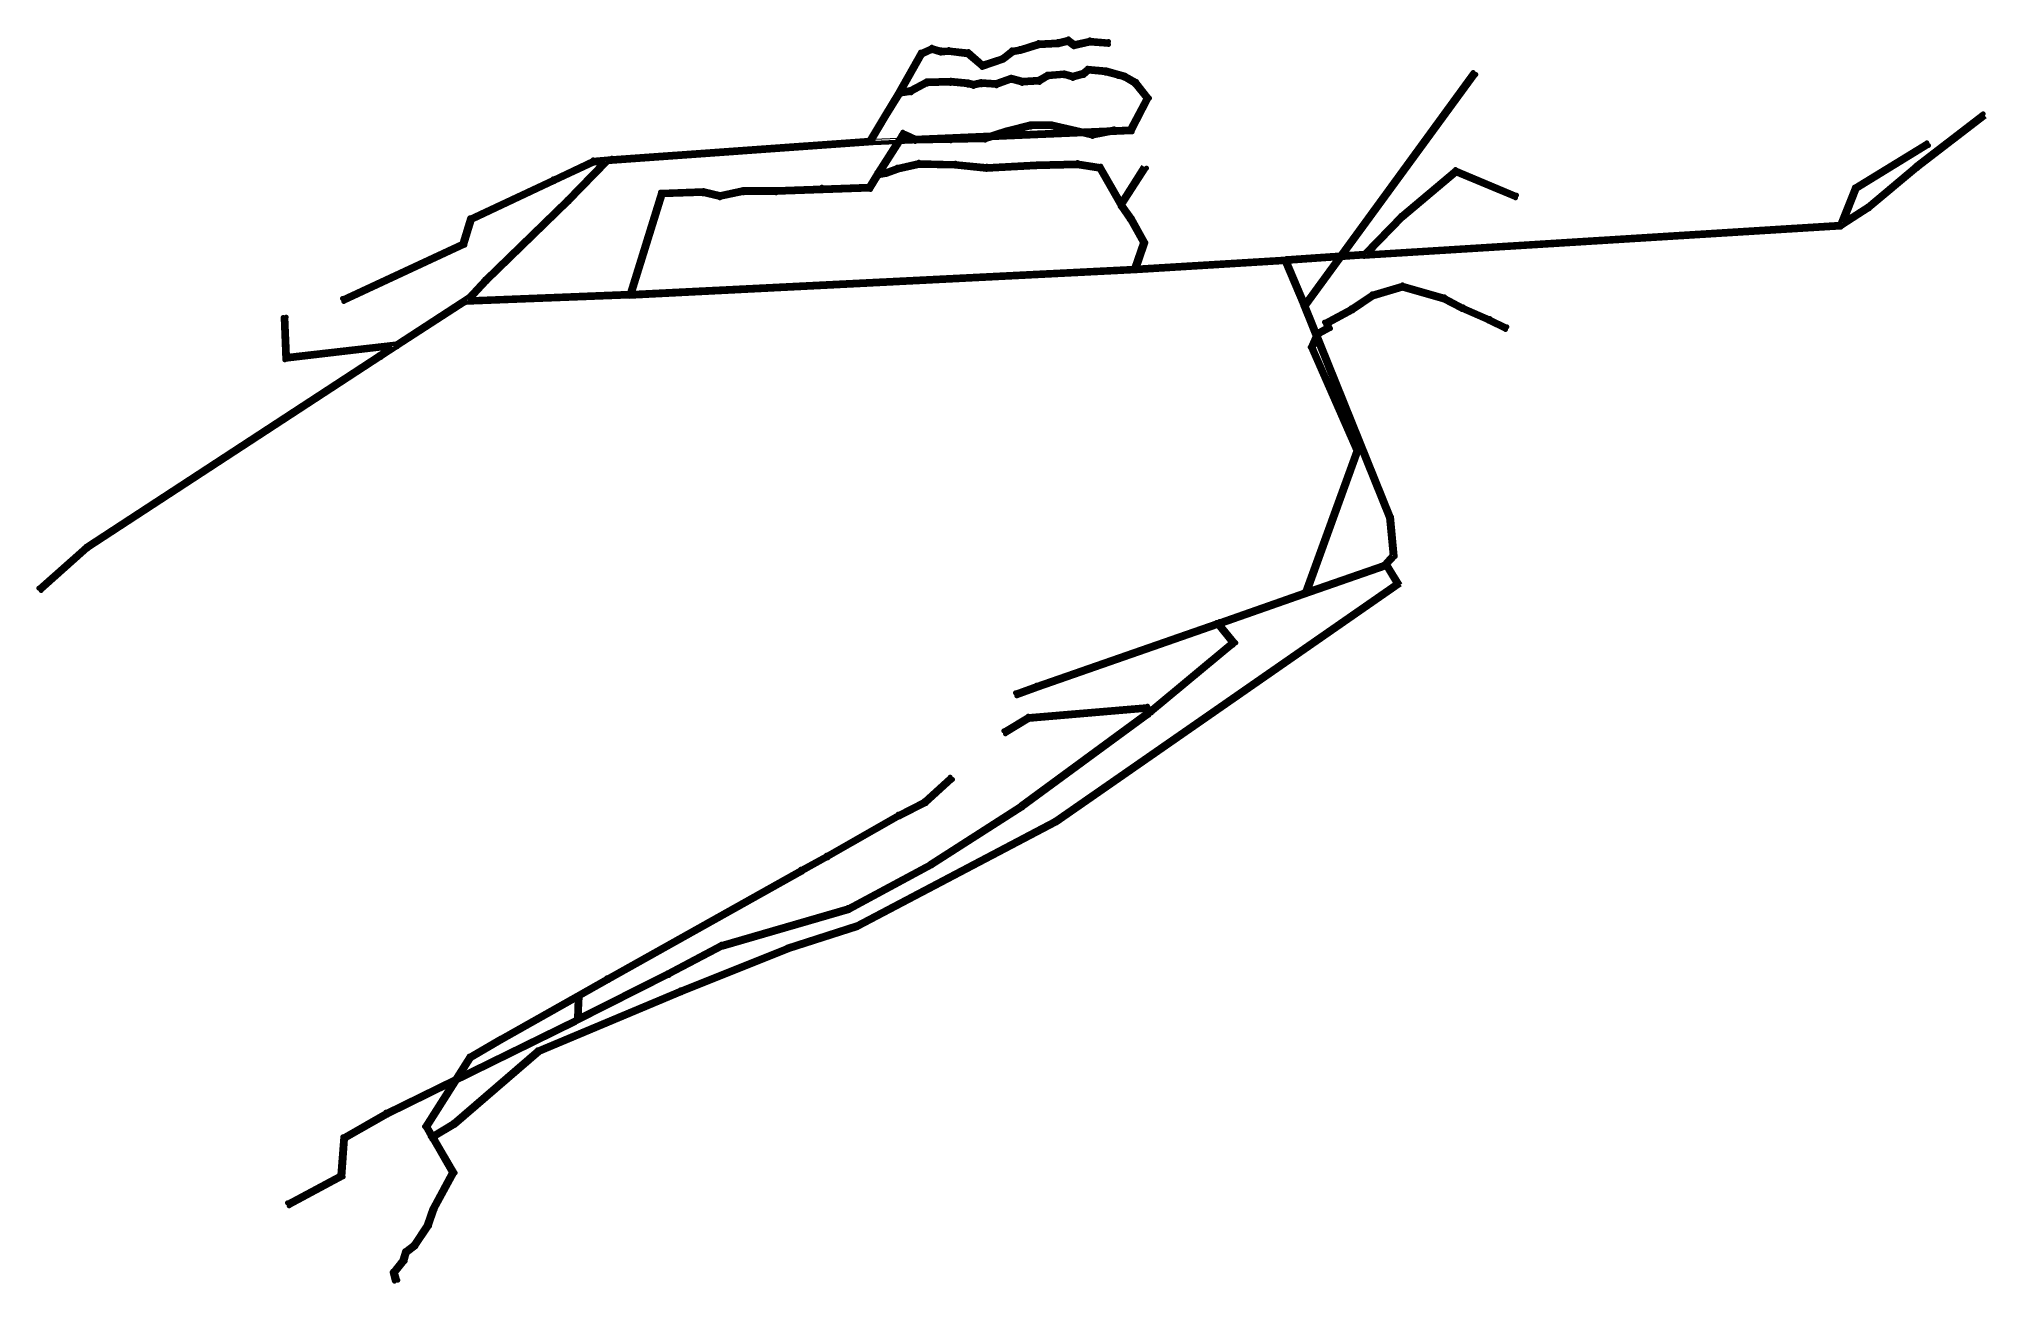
# Model space of a CAD drawing. Header units: millimetres. Extents: x 407427 to 409224, y 4525582 to 4526729.
import ezdxf

# ---------------------------------------------------------------- set-up
doc = ezdxf.new("R2010")
doc.units = ezdxf.units.MM
doc.layers.get('0').update_dxf_attribs({"color": 5, "lineweight": 0})
for name, color, linetype, lineweight in [('DESENDRE', 1, 'Continuous', 0), ('LAGIM', 4, 'Continuous', 0), ('OTOCAD_2', 3, 'Continuous', 0), ('OTOCAD_NOKTA', 1, 'Continuous', 0), ('TABAN_LAGIM_3', 30, 'Continuous', 0), ('TABAN_LAGIMI', 6, 'Continuous', 0), ('TABAN_LAGIMI_2', 51, 'Continuous', 0)]:
    doc.layers.add(name, color=color, linetype=linetype, lineweight=lineweight)

msp = doc.modelspace()

# ---------------------------------------------------------------- linework, layer by layer
at = {"lineweight": 140}
for p in [(408735.3, 4526604.8, 436), (408790.1, 4526582, 436), (408686.4, 4526563.7, 436), (408654.8, 4526531.1, 435.8), (408576.7, 4526522.9, 435), (408579.9, 4526523.1, 435), (408650.5, 4526527.9, 435.8)]:
    msp.add_point(p, dxfattribs=at)
at = {"layer": 'DESENDRE', "lineweight": 140}
for p, q in [((408594.3, 4526214.8, 479.7), (408670.3, 4526241.3, 436)), ((408599.3, 4526219.7, 479.7), (408668.6, 4526243.9, 436)), ((408517, 4526190.9, 502), (408595.6, 4526218.4, 479.7)), ((408518, 4526188.1, 502), (408594.3, 4526214.8, 479.7)), ((408348, 4526132, 586.2), (408514, 4526189.9, 502)), ((408349, 4526129.2, 586.2), (408515, 4526187, 502)), ((408514, 4526189.9, 502), (408517, 4526190.9, 502)), ((408153.9, 4525975.1, 586.8), (408220.2, 4526012.9, 586.5)), ((408221.6, 4526010.3, 586.5), (408155.3, 4525972.5, 586.8)), ((408130.2, 4525961.9, 586.9), (408153.9, 4525975.1, 586.8)), ((408155.3, 4525972.5, 586.8), (408131.7, 4525959.3, 586.9))]:
    msp.add_line(p, q, dxfattribs=at)
for p in [(408751.1, 4526697.8, 409.4), (408685.9, 4526498.6, 465.1), (407823.8, 4526490.9, 433.2), (408593.9, 4526482.4, 435), (408595.9, 4526485.3, 435), (408639.9, 4526477.9, 472.3), (408659.2, 4526490.7, 465.3), (408723.4, 4526487.9, 465.4), (408740.5, 4526478.9, 465.5), (407655.3, 4526471.8, 433.5), (408617.7, 4526465.9, 472.3), (408619.4, 4526461.6, 480.7), (408765.3, 4526468.1, 465.4), (408780.9, 4526460.4, 465.1), (407750.9, 4526443.8, 433), (407756.6, 4526447.4, 433), (408603.8, 4526444.2, 480.6), (407656.7, 4526435.9, 433.1), (407740.8, 4526437.2, 433), (408668.6, 4526243.9, 436), (408669.3, 4526244.1, 436), (408672.4, 4526243.6, 436), (408595.6, 4526218.4, 479.7), (408599.3, 4526219.7, 479.7), (408514, 4526189.9, 502), (408517, 4526190.9, 502), (408340.1, 4526103.3, 600), (408450.5, 4526112.7, 517), (408317.6, 4526089.8, 600), (408268.2, 4526047, 586.5), (408270.2, 4526044.8, 586.5), (408220.2, 4526012.9, 586.5), (408221.6, 4526010.3, 586.5), (408244.2, 4526025.2, 586.5), (408245.9, 4526022.7, 586.5), (408155.3, 4525972.5, 586.8), (408130.2, 4525961.9, 586.9), (408131.7, 4525959.3, 586.9), (407951.2, 4525861.7, 492.7), (407952.6, 4525859.1, 492.7), (408020.2, 4525847.7, 438.6), (407923.4, 4525842.6, 492.8), (407926.5, 4525844.4, 492.8), (407922.8, 4525823.9, 492.9), (407925.8, 4525825.4, 492.9), (407888.9, 4525792.7, 439.8), (407824.2, 4525789.4, 440.1), (407826.3, 4525787.1, 440.1), (407782.9, 4525724.2, 440), (407786.4, 4525724.1, 440), (407811.2, 4525725.6, 440), (407789.5, 4525712.5, 440.1), (407790.5, 4525716.7, 440.1), (407792.1, 4525714.1, 440.1), (407810.2, 4525683, 440.2), (407811.1, 4525681.5, 440.2), (407790, 4525649, 440.3), (407784.8, 4525633.7, 440.4), (407787.5, 4525632.3, 440.4), (407792.8, 4525647.8, 440.3), (407772.8, 4525615.6, 440.5), (407775, 4525613.5, 440.5), (407765, 4525600.1, 440.3), (407767.3, 4525607.6, 440.4), (407756.3, 4525589.1, 440.4), (407758.1, 4525582.3, 440.4)]:
    msp.add_point(p, dxfattribs=at)
at = {"layer": 'LAGIM', "lineweight": 140}
for p, q in [((407470.1, 4526260, 595.8), (407426.9, 4526221.5, 595.7)), ((407472.1, 4526257.8, 595.8), (407428.9, 4526219.3, 595.7)), ((408527.7, 4526171.4, 502), (408515, 4526187, 502)), ((408531.9, 4526171, 502), (408518, 4526188.1, 502)), ((408452.5, 4526109, 511), (408527.7, 4526171.4, 502)), ((408454, 4526106.3, 511), (408531.9, 4526171, 502)), ((408328.5, 4526125, 586.1), (408348, 4526132, 586.2)), ((408329.6, 4526122.2, 586.1), (408349, 4526129.2, 586.2)), ((408450.2, 4526107, 511), (408333.2, 4526021.1, 491.9)), ((408451.6, 4526104.3, 511), (408334.9, 4526018.6, 491.9)), ((408448.8, 4526109.6, 517), (408450.2, 4526107, 511)), ((408450.5, 4526112.7, 517), (408452.5, 4526109, 511)), ((408249.7, 4525967.5, 492), (408333.2, 4526021.1, 491.9)), ((408251.3, 4525965, 492), (408334.9, 4526018.6, 491.9)), ((408173.7, 4525926.7, 492.2), (408249.9, 4525967.6, 492)), ((408174.9, 4525923.9, 492.2), (408251.3, 4525965, 492)), ((408057.1, 4525892.8, 492.3), (408173.7, 4525926.7, 492.2)), ((408058.2, 4525890, 492.3), (408174.9, 4525923.9, 492.2)), ((408057.1, 4525892.8, 492.3), (408007.3, 4525866.3, 492.5)), ((408058.2, 4525890, 492.3), (408008.6, 4525863.7, 492.5)), ((408008.6, 4525863.7, 492.5), (407922.6, 4525820.5, 492.9)), ((408007.3, 4525866.3, 492.5), (407925.8, 4525825.4, 492.9)), ((407747.2, 4525737.6, 493.7), (407922.8, 4525823.9, 492.9)), ((407748.6, 4525734.9, 493.7), (407922.6, 4525820.5, 492.9)), ((407707.4, 4525714.7, 493.8), (407747.2, 4525737.6, 493.7)), ((407710.3, 4525712.9, 493.8), (407748.6, 4525734.9, 493.7)), ((407704.8, 4525679.8, 493.9), (407707.4, 4525714.7, 493.8)), ((407707.7, 4525678, 493.9), (407710.3, 4525712.9, 493.8)), ((407656.5, 4525653.7, 494), (407704.8, 4525679.8, 493.9)), ((407657.9, 4525651.1, 494), (407707.7, 4525678, 493.9))]:
    msp.add_line(p, q, dxfattribs=at)
at = {"layer": 'LAGIM'}
msp.add_line((408454, 4526106.3, 511), (408451.6, 4526104.3, 511), dxfattribs=at)
at = {"layer": 'LAGIM', "lineweight": 140}
for p in [(407470.1, 4526260, 595.8), (407426.9, 4526221.5, 595.7), (408518, 4526188.1, 502), (408527.7, 4526171.4, 502), (408531.9, 4526171, 502), (408328.5, 4526125, 586.1), (408348, 4526132, 586.2), (408450.2, 4526107, 511), (408452.5, 4526109, 511), (408454, 4526106.3, 511), (408249.9, 4525967.6, 492), (408173.7, 4525926.7, 492.2), (408057.1, 4525892.8, 492.3), (408007.3, 4525866.3, 492.5), (407747.2, 4525737.6, 493.7), (407707.4, 4525714.7, 493.8), (407704.8, 4525679.8, 493.9), (407656.5, 4525653.7, 494)]:
    msp.add_point(p, dxfattribs=at)
at = {"layer": 'OTOCAD_2', "lineweight": 140}
for p, q in [((409170, 4526633, 437.3), (409103, 4526592, 437)), ((409171.6, 4526630.4, 437.3), (409105.4, 4526590, 437)), ((409103, 4526592, 437), (409089.6, 4526558, 436)), ((409105.4, 4526590, 437), (409093.9, 4526560.8, 436)), ((408638.4, 4526480.5, 472.3), (408657.9, 4526493.4, 465.3)), ((408657.9, 4526493.4, 465.3), (408685.8, 4526501.7, 465.1)), ((408659.2, 4526490.7, 465.3), (408685.9, 4526498.6, 465.1)), ((408685.8, 4526501.7, 465.1), (408724.5, 4526490.7, 465.4)), ((408685.9, 4526498.6, 465.1), (408723.4, 4526487.9, 465.4)), ((408613.9, 4526467.2, 472.3), (408638.4, 4526480.5, 472.3)), ((408617.7, 4526465.9, 472.3), (408639.9, 4526477.9, 472.3)), ((408639.9, 4526477.9, 472.3), (408659.2, 4526490.7, 465.3)), ((408723.4, 4526487.9, 465.4), (408740.5, 4526478.9, 465.5)), ((408724.5, 4526490.7, 465.4), (408741.8, 4526481.6, 465.5)), ((408740.5, 4526478.9, 465.5), (408765.3, 4526468.1, 465.4)), ((408741.8, 4526481.6, 465.5), (408766.5, 4526470.8, 465.4)), ((407653.8, 4526432.5, 433.1), (407652.3, 4526471.7, 433.5)), ((407653.8, 4526432.5, 433.1), (407652.3, 4526471.7, 433.5)), ((407656.7, 4526435.9, 433.1), (407655.3, 4526471.8, 433.5)), ((408600.6, 4526444.1, 480.6), (408606.3, 4526457.8, 480.7)), ((408606.3, 4526457.8, 480.7), (408615.6, 4526463, 480.7)), ((408608.7, 4526455.7, 480.7), (408619.4, 4526461.6, 480.7)), ((408615.6, 4526463, 480.7), (408613.9, 4526467.2, 472.3)), ((408619.4, 4526461.6, 480.7), (408617.7, 4526465.9, 472.3)), ((408765.3, 4526468.1, 465.4), (408780.9, 4526460.4, 465.1)), ((408766.5, 4526470.8, 465.4), (408782.2, 4526463.1, 465.1)), ((407750.9, 4526443.8, 433), (407653.8, 4526432.5, 433.1)), ((407756.6, 4526447.4, 433), (407656.7, 4526435.9, 433.1)), ((408642.6, 4526348.3, 480.1), (408600.6, 4526444.1, 480.6)), ((408603.8, 4526444.2, 480.6), (408608.7, 4526455.7, 480.7)), ((408645.8, 4526348.4, 480.1), (408603.8, 4526444.2, 480.6)), ((407653.8, 4526432.5, 433), (407653.8, 4526432.5, 433.1)), ((407653.8, 4526432.5, 433), (407653.8, 4526432.5, 433.1)), ((408595.6, 4526218.4, 479.7), (408642.6, 4526348.3, 480.1)), ((408599.3, 4526219.7, 479.7), (408645.8, 4526348.4, 480.1))]:
    msp.add_line(p, q, dxfattribs=at)
for p in [(409170, 4526633, 437.3), (409171.6, 4526630.4, 437.3), (409161.4, 4526609.2, 415.7), (409103, 4526592, 437), (409105.4, 4526590, 437), (409116.7, 4526572, 436.8), (409090.5, 4526555, 436), (409093.9, 4526560.8, 436), (408657.9, 4526493.4, 465.3), (408685.8, 4526501.7, 465.1), (408638.4, 4526480.5, 472.3), (408724.5, 4526490.7, 465.4), (408741.8, 4526481.6, 465.5), (407652.3, 4526471.7, 433.5), (408606.3, 4526457.8, 480.7), (408613.9, 4526467.2, 472.3), (408615.6, 4526463, 480.7), (408766.5, 4526470.8, 465.4), (408782.2, 4526463.1, 465.1), (407757.7, 4526444.5, 433), (408600.6, 4526444.1, 480.6), (407653.8, 4526432.5, 433.1), (408642.6, 4526348.3, 480.1), (408594.3, 4526214.8, 479.7)]:
    msp.add_point(p, dxfattribs=at)
at = {"layer": 'OTOCAD_NOKTA', "lineweight": 140}
for p, q in [((408595.9, 4526485.3, 435), (408751.1, 4526697.8, 409.4)), ((408597.3, 4526482, 435), (408753.5, 4526696.1, 409.4)), ((409221.9, 4526659.6, 415.7), (409159.5, 4526611.6, 415.7)), ((409223.7, 4526657.3, 415.7), (409161.4, 4526609.2, 415.7)), ((407901.6, 4526599.8, 383.4), (407938.5, 4526617.2, 383.1)), ((407902.8, 4526597.1, 383.4), (407939.3, 4526614.3, 383.1)), ((407947.9, 4526615.1, 383.1), (407914.2, 4526580.5, 381.7)), ((407952.5, 4526615.5, 383.1), (407916.3, 4526578.4, 381.7)), ((408734.8, 4526608.3, 436), (408684.4, 4526565.9, 436)), ((408735.3, 4526604.8, 436), (408686.4, 4526563.7, 436)), ((408791.2, 4526584.7, 436), (408734.8, 4526608.3, 436)), ((408790.1, 4526582, 436), (408735.3, 4526604.8, 436)), ((409159.5, 4526611.6, 415.7), (409115, 4526574.4, 436.8)), ((409161.4, 4526609.2, 415.7), (409116.7, 4526572, 436.8)), ((407824.6, 4526563.6, 383.5), (407901.6, 4526599.8, 383.4)), ((407827.1, 4526561.4, 383.5), (407902.8, 4526597.1, 383.4)), ((408000.8, 4526587.4, 423.7), (407971.8, 4526494.1, 453.2)), ((408003, 4526584.5, 423.7), (407975, 4526494.3, 453.2)), ((408040.6, 4526588.9, 423.6), (408000.8, 4526587.4, 423.7)), ((408040.7, 4526585.9, 423.6), (408003, 4526584.5, 423.7)), ((408055.6, 4526582, 423.7), (408039.8, 4526586, 423.6)), ((408055.7, 4526585.1, 423.7), (408040.6, 4526588.9, 423.6)), ((408077.3, 4526586.9, 423.7), (408055.6, 4526582, 423.7)), ((408077, 4526589.9, 423.7), (408055.7, 4526585.1, 423.7)), ((408107.4, 4526589.7, 434.1), (408077, 4526589.9, 423.7)), ((408107.4, 4526586.7, 434.1), (408077.3, 4526586.9, 423.7)), ((408192.8, 4526592.8, 434.7), (408107.4, 4526589.7, 434.1)), ((408194.6, 4526589.9, 434.7), (408107.4, 4526586.7, 434.1)), ((407838.5, 4526506.9, 433.2), (407914.2, 4526580.5, 381.7)), ((407840.6, 4526504.8, 433.2), (407916.3, 4526578.4, 381.7)), ((408684.4, 4526565.9, 436), (408650.3, 4526530.9, 435.8)), ((409115, 4526574.4, 436.8), (409093.9, 4526560.8, 436)), ((409116.7, 4526572, 436.8), (409096.8, 4526559.1, 436)), ((407817.7, 4526540.5, 383.5), (407824.6, 4526563.6, 383.5)), ((407820.2, 4526538.3, 383.5), (407827.1, 4526561.4, 383.5)), ((408650.5, 4526527.9, 435.8), (409090.5, 4526555, 436)), ((408686.4, 4526563.7, 436), (408654.8, 4526531.1, 435.8)), ((408654.8, 4526531.1, 435.8), (409089.6, 4526558, 436)), ((409096.8, 4526559.1, 436.8), (409090.5, 4526555, 436)), ((407707.1, 4526489.1, 383.8), (407817.7, 4526540.5, 383.5)), ((407708.4, 4526486.4, 383.8), (407820.2, 4526538.3, 383.5)), ((408650.3, 4526530.9, 435.8), (408578.7, 4526526, 435)), ((407971.9, 4526491.1, 453.2), (408440.8, 4526514.7, 434.5)), ((407975, 4526494.3, 453.2), (408437.6, 4526517.6, 434.5)), ((408440.7, 4526517.7, 434.5), (408578.7, 4526526, 435)), ((408440.9, 4526514.7, 434.5), (408576.7, 4526522.9, 435)), ((408593.9, 4526482.4, 435), (408576.7, 4526522.9, 435)), ((408650.5, 4526527.9, 435.8), (408579.9, 4526523.1, 435)), ((408595.9, 4526485.3, 435), (408579.9, 4526523.1, 435)), ((407823.2, 4526490.4, 433.2), (407838.5, 4526506.9, 433.2)), ((407825.4, 4526488.3, 433.2), (407840.6, 4526504.8, 433.2)), ((407971.8, 4526494.1, 453.2), (407825.4, 4526488.3, 433.2)), ((407823.8, 4526490.9, 433.2), (407756.6, 4526447.4, 433)), ((407820.5, 4526485.1, 433.2), (407757.7, 4526444.5, 433)), ((407971.9, 4526491.1, 453.2), (407820.5, 4526485.1, 433.2)), ((408593.9, 4526482.5, 435), (408672.9, 4526286.4, 436)), ((408597.3, 4526482, 435), (408675.7, 4526287.5, 436)), ((407750.9, 4526443.8, 433.2), (407740.8, 4526437.2, 433)), ((407757.7, 4526444.5, 433.2), (407742.4, 4526434.7, 433)), ((407740.8, 4526437.2, 433), (407470.5, 4526260.3, 595.8)), ((407742.4, 4526434.7, 433), (407472.1, 4526257.8, 595.8)), ((408672.7, 4526287.3, 436), (408675.9, 4526252, 436)), ((408675.7, 4526287.5, 436), (408679, 4526250.9, 436)), ((408675.9, 4526252, 436), (408668.6, 4526243.9, 436)), ((408670.3, 4526241.3, 436), (408679.8, 4526225.9, 436)), ((408679, 4526250.9, 436), (408672.4, 4526243.6, 436)), ((408672.4, 4526243.6, 436), (408683.8, 4526225, 436)), ((408679.8, 4526225.9, 436), (408364.5, 4526006.9, 437.5)), ((408683.8, 4526225, 436), (408366.1, 4526004.3, 437.5)), ((408317.6, 4526089.8, 600), (408340.1, 4526103.3, 600)), ((408319.2, 4526087.2, 600), (408341, 4526100.3, 600)), ((408340.1, 4526103.3, 600), (408450.5, 4526112.7, 517)), ((408341, 4526100.3, 600), (408448.8, 4526109.6, 517)), ((408244.2, 4526025.2, 586.5), (408268.2, 4526047, 586.5)), ((408245.9, 4526022.7, 586.5), (408270.2, 4526044.8, 586.5)), ((408220.2, 4526012.9, 586.5), (408244.2, 4526025.2, 586.5)), ((408221.6, 4526010.3, 586.5), (408245.9, 4526022.7, 586.5)), ((408364.5, 4526006.9, 437.5), (408181.7, 4525910.5, 438.1)), ((408366.1, 4526004.3, 437.5), (408182.9, 4525907.7, 438.1)), ((407951.2, 4525861.7, 492.7), (408130.2, 4525961.9, 586.9)), ((407952.6, 4525859.1, 492.7), (408131.7, 4525959.3, 586.9)), ((408181.7, 4525910.5, 438.1), (408117.7, 4525890.1, 438.4)), ((408182.9, 4525907.7, 438.1), (408118.7, 4525887.3, 438.4)), ((408117.7, 4525890.1, 438.4), (408019.1, 4525850.5, 438.6)), ((408118.7, 4525887.3, 438.4), (408020.2, 4525847.7, 438.6)), ((407853.6, 4525806.6, 440.1), (407923.5, 4525846.1, 492.8)), ((408019.1, 4525850.5, 438.6), (407887.3, 4525795.2, 439.8)), ((408020.2, 4525847.7, 438.6), (407888.9, 4525792.7, 439.8)), ((407923.5, 4525846.1, 492.8), (407951.2, 4525861.7, 492.7)), ((407926.5, 4525844.4, 492.8), (407952.6, 4525859.1, 492.7)), ((407855.1, 4525804, 440.1), (407923.4, 4525842.6, 492.8)), ((407923.4, 4525842.6, 492.8), (407922.8, 4525823.9, 492.9)), ((407926.5, 4525844.4, 492.8), (407925.8, 4525825.4, 492.9)), ((407887.3, 4525795.2, 439.8), (407809.4, 4525728, 440)), ((407888.9, 4525792.7, 439.8), (407811.2, 4525725.6, 440)), ((407824.2, 4525789.4, 440.1), (407853.6, 4525806.6, 440.1)), ((407826.3, 4525787.1, 440.1), (407855.1, 4525804, 440.1)), ((407782.9, 4525724.2, 440), (407824.2, 4525789.4, 440.1)), ((407786.4, 4525724.1, 440), (407826.3, 4525787.1, 440.1)), ((407782.9, 4525724.2, 440), (407788, 4525715.1, 440.1)), ((407786.4, 4525724.1, 440), (407790.5, 4525716.7, 440.1)), ((407790.5, 4525716.7, 440.1), (407809.4, 4525728, 440)), ((407792.1, 4525714.1, 440.1), (407811.2, 4525725.6, 440)), ((407788, 4525715.1, 440.1), (407789.5, 4525712.5, 440.2)), ((407789.5, 4525712.5, 440.1), (407807.6, 4525681.4, 440.2)), ((407790.5, 4525716.7, 440), (407790.6, 4525716.6, 440.1)), ((407792.1, 4525714.1, 440.1), (407811.1, 4525681.5, 440.2)), ((407790, 4525649, 440.3), (407807.6, 4525681.4, 440.2)), ((407792.8, 4525647.8, 440.3), (407811.1, 4525681.5, 440.2)), ((407784.8, 4525633.7, 440.4), (407790, 4525649, 440.3)), ((407772.8, 4525615.6, 440.5), (407784.8, 4525633.7, 440.4)), ((407775, 4525613.5, 440.5), (407787.5, 4525632.3, 440.4)), ((407787.5, 4525632.3, 440.4), (407792.8, 4525647.8, 440.3)), ((407764.7, 4525609.4, 440.4), (407772.8, 4525615.6, 440.5)), ((407767.3, 4525607.6, 440.4), (407775, 4525613.5, 440.5)), ((407753, 4525589.8, 440.4), (407762.3, 4525601.6, 440.3)), ((407756.3, 4525589.1, 440.4), (407765, 4525600.1, 440.3)), ((407762.3, 4525601.6, 440.3), (407764.7, 4525609.4, 440.4)), ((407765, 4525600.1, 440.3), (407767.3, 4525607.6, 440.4)), ((407755.2, 4525581.5, 440.4), (407753, 4525589.8, 440.4)), ((407758.1, 4525582.3, 440.4), (407756.3, 4525589.1, 440.4))]:
    msp.add_line(p, q, dxfattribs=at)
msp.add_arc((407756.3, 4525589.1), 0.000000000105, 180, 0, dxfattribs=at)
for p in [(408243, 4526714.2, 384.4), (408251.6, 4526718.1, 384.4), (408259.6, 4526715.8, 384.4), (408266.9, 4526716.3, 384.4), (408283.8, 4526714.3, 384.5), (408317.5, 4526709.3, 384.7), (408326.4, 4526716.1, 384.7), (408350.2, 4526722.7, 384.8), (408368.2, 4526723.5, 384.8), (408376.7, 4526725.7, 384.7), (408382.4, 4526721.7, 384.9), (408397.3, 4526724.9, 385), (408414.3, 4526723.7, 385.1), (408297.6, 4526702.6, 384.5), (408324.5, 4526690.5, 384.6), (408358.8, 4526693.5, 384.7), (408373.3, 4526694.7, 384.7), (408381.6, 4526692.5, 384.7), (408391.6, 4526695.1, 384.7), (408396, 4526698.7, 384.7), (408411.7, 4526697.3, 384.8), (408423.4, 4526694.1, 384.9), (408428.8, 4526692.8, 384.9), (408753.5, 4526696.1, 409.4), (408222.2, 4526677.5, 384.2), (408232.1, 4526679.2, 384.2), (408247.1, 4526687.1, 384.3), (408268.6, 4526687.9, 384.4), (408284.4, 4526686.2, 384.5), (408289.6, 4526685, 384.5), (408297, 4526686.5, 384.5), (408311.1, 4526685.7, 384.6), (408334.8, 4526687.8, 384.7), (408350.7, 4526688.8, 384.7), (408438.1, 4526687.2, 384.9), (408448.8, 4526674, 384.9), (409221.9, 4526659.6, 415.7), (408223, 4526640.2, 443.8), (408320.9, 4526642, 444), (408342.6, 4526647.4, 444.5), (408361.9, 4526647.6, 444.5), (408399.5, 4526638.7, 444.5), (408420.3, 4526642.9, 444.6), (408434.2, 4526646.2, 384.9), (407955.7, 4526618.8, 383.1), (408197, 4526636, 380.6), (408217.5, 4526632, 443.2), (408236, 4526634.3, 443.8), (408268.8, 4526634.9, 443.9), (408300.6, 4526635.5, 444), (407938.5, 4526617.2, 383.1), (408200.5, 4526605.4, 434.7), (408208.5, 4526606.5, 423.6), (408219.3, 4526610.6, 423.7), (408239.3, 4526615, 423.2), (408273, 4526614.3, 423.3), (408301.9, 4526611.4, 423.5), (408347.6, 4526613.1, 423.5), (408385.9, 4526614.8, 423.5), (408407.4, 4526611.4, 423.5), (408449.4, 4526609.7, 424), (408734.8, 4526608.3, 436), (409159.5, 4526611.6, 415.7), (407901.6, 4526599.8, 383.4), (408000.8, 4526587.4, 423.7), (408039.8, 4526586, 423.6), (408040.6, 4526588.9, 423.6), (408055.7, 4526585.1, 423.7), (408077, 4526589.9, 423.7), (408077.3, 4526586.9, 423.7), (408107.4, 4526589.7, 434.1), (408107.4, 4526586.7, 434.1), (408149.6, 4526591.9, 434.4), (408192.8, 4526592.8, 434.7), (408791.2, 4526584.7, 436), (407916.3, 4526578.4, 381.7), (408055.6, 4526582, 423.7), (408427.6, 4526575.7, 424), (408684.4, 4526565.9, 436), (409115, 4526574.4, 436.8), (407824.6, 4526563.6, 383.5), (408436.1, 4526563.7, 424), (409089.6, 4526558, 436), (407817.7, 4526540.5, 383.5), (408448.7, 4526540.8, 434.8), (408650.3, 4526530.9, 435.8), (408440.7, 4526517.7, 434.5), (408442.9, 4526523.8, 434.6), (408578.7, 4526526, 435), (407838.5, 4526506.9, 433.2), (407840.6, 4526504.8, 433.2), (407971.8, 4526494.1, 453.2), (407707.1, 4526489.1, 383.8), (407820.5, 4526485.1, 433), (407825.4, 4526488.3, 433.2), (408597.3, 4526482, 435), (407742.4, 4526434.7, 433), (408675.7, 4526287.5, 436), (407472.1, 4526257.8, 595.8), (408670.3, 4526241.3, 436), (408679, 4526250.9, 436), (408679.8, 4526225.9, 436), (407428.9, 4526219.3, 595.7), (408515, 4526187, 502), (408529.6, 4526169.1, 502), (408329.6, 4526122.2, 586.1), (408349, 4526129.2, 586.2), (408341, 4526100.3, 600), (408448.8, 4526109.6, 517), (408451.6, 4526104.3, 511), (408319.2, 4526087.2, 600), (408334.9, 4526018.6, 491.9), (408364.5, 4526006.9, 437.5), (408153.9, 4525975.1, 586.8), (408251.3, 4525965, 492), (408286.5, 4525965.1, 437.4), (408174.9, 4525923.9, 492.2), (408181.7, 4525910.5, 438.1), (408058.2, 4525890, 492.3), (408117.7, 4525890.1, 438.4), (408008.6, 4525863.7, 492.5), (408019.1, 4525850.5, 438.6), (407887.3, 4525795.2, 439.8), (407748.6, 4525734.9, 493.7), (407809.4, 4525728, 440), (407710.3, 4525712.9, 493.8), (407788, 4525715.1, 440.1), (407707.7, 4525678, 493.9), (407807.3, 4525680.5, 440.2), (407657.9, 4525651.1, 494), (407762.3, 4525601.6, 440.3), (407764.7, 4525609.4, 440.4), (407753, 4525589.8, 440.4), (407753.6, 4525590.6, 440.3), (407755.2, 4525581.5, 440.4)]:
    msp.add_point(p, dxfattribs=at)
at = {"layer": 'TABAN_LAGIM_3', "lineweight": 140}
for p, q in [((408202.4, 4526602.6, 434.7), (408209.2, 4526603.6, 423.6)), ((408204.5, 4526605.9, 434.7), (408208.5, 4526606.5, 423.6)), ((408208.5, 4526606.5, 423.6), (408219.3, 4526610.6, 423.7)), ((408209.2, 4526603.6, 423.6), (408220.2, 4526607.7, 423.7)), ((408219.3, 4526610.6, 423.7), (408239.3, 4526615, 423.2)), ((408220.2, 4526607.7, 423.7), (408239.6, 4526612, 423.2)), ((408239.3, 4526615, 423.2), (408273, 4526614.3, 423.3)), ((408239.6, 4526612, 423.2), (408272.8, 4526611.3, 423.3)), ((408272.8, 4526611.3, 423.3), (408301.8, 4526608.4, 423.5)), ((408273, 4526614.3, 423.3), (408301.9, 4526611.4, 423.5)), ((408301.8, 4526608.4, 423.5), (408347.6, 4526610.8, 423.5)), ((408301.9, 4526611.4, 423.5), (408347.5, 4526613.8, 423.5)), ((408347.5, 4526613.8, 423.5), (408385.9, 4526614.8, 423.5)), ((408347.6, 4526610.8, 423.5), (408385.7, 4526611.8, 423.5)), ((408385.7, 4526611.8, 423.5), (408405.5, 4526608.7, 423.5)), ((408385.9, 4526614.8, 423.5), (408407.4, 4526611.4, 423.5)), ((408405.5, 4526608.7, 423.5), (408425.1, 4526574.1, 424)), ((408407.4, 4526611.4, 423.5), (408426, 4526578.7, 424)), ((408426, 4526578.7, 424), (408446.8, 4526611.3, 424)), ((408427.6, 4526575.7, 424), (408449.4, 4526609.7, 424)), ((408425.1, 4526574.1, 424), (408433.6, 4526562.1, 424)), ((408427.6, 4526575.7, 424), (408436.1, 4526563.7, 424)), ((408433.6, 4526562.1, 424), (408445.5, 4526540.5, 434.8)), ((408436.1, 4526563.7, 424), (408448.7, 4526540.8, 434.8)), ((408445.5, 4526540.5, 434.8), (408437.6, 4526517.6, 434.6)), ((408448.7, 4526540.8, 434.8), (408442.9, 4526523.8, 434.6)), ((408442.9, 4526523.8, 434.6), (408440.7, 4526517.7, 434.5))]:
    msp.add_line(p, q, dxfattribs=at)
for p in [(408209.2, 4526603.6, 423.6), (408220.2, 4526607.7, 423.7), (408239.6, 4526612, 423.2), (408272.8, 4526611.3, 423.3), (408301.8, 4526608.4, 423.5), (408347.6, 4526610.8, 423.5), (408385.7, 4526611.8, 423.5), (408405.5, 4526608.7, 423.5), (408194.6, 4526589.9, 434.7), (408425.1, 4526574.1, 424), (408426, 4526578.7, 424), (408433.6, 4526562.1, 424), (408445.5, 4526540.5, 434.8), (408437.6, 4526517.6, 434.5)]:
    msp.add_point(p, dxfattribs=at)
at = {"layer": 'TABAN_LAGIMI', "lineweight": 140}
for p, q in [((408349.7, 4526725.7, 384.8), (408367.7, 4526726.5, 384.8)), ((408367.7, 4526726.5, 384.8), (408377.3, 4526729, 384.7)), ((408377.3, 4526729, 384.7), (408383, 4526724.9, 384.9)), ((408383, 4526724.9, 384.9), (408397.1, 4526728, 385)), ((408397.1, 4526728, 385), (408414.5, 4526726.7, 385.1)), ((408219.6, 4526679.1, 384.2), (408240.9, 4526716.6, 384.4)), ((408224.1, 4526680.9, 384.2), (408243, 4526714.2, 384.4)), ((408240.9, 4526716.6, 384.4), (408251.4, 4526721.3, 384.4)), ((408243, 4526714.2, 384.4), (408251.6, 4526718.1, 384.4)), ((408251.4, 4526721.3, 384.4), (408260, 4526718.8, 384.4)), ((408251.6, 4526718.1, 384.4), (408259.6, 4526715.8, 384.4)), ((408259.6, 4526715.8, 384.4), (408266.9, 4526716.3, 384.4)), ((408260, 4526718.8, 384.4), (408266.9, 4526719.3, 384.4)), ((408266.9, 4526719.3, 384.4), (408285, 4526717.2, 384.5)), ((408266.9, 4526716.3, 384.4), (408283.8, 4526714.3, 384.5)), ((408283.8, 4526714.3, 384.5), (408297.6, 4526702.6, 384.5)), ((408285, 4526717.2, 384.5), (408298.2, 4526705.9, 384.5)), ((408297.6, 4526702.6, 384.5), (408317.5, 4526709.3, 384.7)), ((408298.2, 4526705.9, 384.5), (408316.1, 4526711.9, 384.7)), ((408316.1, 4526711.9, 384.7), (408325.1, 4526718.9, 384.7)), ((408317.5, 4526709.3, 384.7), (408326.4, 4526716.1, 384.7)), ((408325.1, 4526718.9, 384.7), (408332.5, 4526720.2, 384.7)), ((408326.4, 4526716.1, 384.7), (408333.2, 4526717.3, 384.7)), ((408332.5, 4526720.2, 384.7), (408349.7, 4526725.7, 384.8)), ((408333.2, 4526717.3, 384.7), (408350.2, 4526722.7, 384.8)), ((408350.2, 4526722.7, 384.8), (408368.2, 4526723.5, 384.8)), ((408368.2, 4526723.5, 384.8), (408376.7, 4526725.7, 384.7)), ((408376.7, 4526725.7, 384.7), (408382.4, 4526721.7, 384.9)), ((408382.4, 4526721.7, 384.9), (408397.3, 4526724.9, 385)), ((408397.3, 4526724.9, 385), (408414.3, 4526723.7, 385.1)), ((408268.7, 4526690.9, 384.4), (408246.3, 4526690.1, 384.3)), ((408284.9, 4526689.2, 384.5), (408268.7, 4526690.9, 384.4)), ((408324.4, 4526693.6, 384.6), (408310.7, 4526688.8, 384.6)), ((408324.5, 4526690.5, 384.6), (408311.1, 4526685.7, 384.6)), ((408335.1, 4526690.8, 384.7), (408324.4, 4526693.6, 384.6)), ((408334.8, 4526687.8, 384.7), (408324.5, 4526690.5, 384.6)), ((408349.8, 4526691.7, 384.7), (408335.1, 4526690.8, 384.7)), ((408357.9, 4526696.4, 384.7), (408349.8, 4526691.7, 384.7)), ((408358.8, 4526693.5, 384.7), (408350.7, 4526688.8, 384.7)), ((408373.6, 4526697.7, 384.7), (408357.9, 4526696.4, 384.7)), ((408373.3, 4526694.7, 384.7), (408358.8, 4526693.5, 384.7)), ((408381.6, 4526692.5, 384.7), (408373.3, 4526694.7, 384.7)), ((408381.6, 4526695.6, 384.7), (408373.6, 4526697.7, 384.7)), ((408390.2, 4526697.9, 384.7), (408381.6, 4526695.6, 384.7)), ((408391.6, 4526695.1, 384.7), (408381.6, 4526692.5, 384.7)), ((408395, 4526701.8, 384.7), (408390.2, 4526697.9, 384.7)), ((408396, 4526698.7, 384.7), (408391.6, 4526695.1, 384.7)), ((408412.2, 4526700.3, 384.8), (408395, 4526701.8, 384.7)), ((408411.7, 4526697.3, 384.8), (408396, 4526698.7, 384.7)), ((408423.4, 4526694.1, 384.9), (408411.7, 4526697.3, 384.8)), ((408424.1, 4526697, 384.9), (408412.2, 4526700.3, 384.8)), ((408428.8, 4526692.8, 384.9), (408423.4, 4526694.1, 384.9)), ((408429.9, 4526695.6, 384.9), (408424.1, 4526697, 384.9)), ((408438.1, 4526687.2, 384.9), (408428.8, 4526692.8, 384.9)), ((408440.1, 4526689.5, 384.9), (408429.9, 4526695.6, 384.9)), ((408207.3, 4526658.8, 380.6), (408219.6, 4526679.1, 384.2)), ((408209.8, 4526657.2, 380.6), (408222.2, 4526677.5, 384.2)), ((408232.1, 4526679.2, 384.2), (408222.2, 4526677.5, 384.2)), ((408231.2, 4526682.1, 384.2), (408224.1, 4526680.9, 384.2)), ((408246.3, 4526690.1, 384.3), (408231.2, 4526682.1, 384.2)), ((408247.1, 4526687.1, 384.3), (408232.1, 4526679.2, 384.2)), ((408268.6, 4526687.9, 384.4), (408247.1, 4526687.1, 384.3)), ((408284.4, 4526686.2, 384.5), (408268.6, 4526687.9, 384.4)), ((408289.6, 4526685, 384.5), (408284.4, 4526686.2, 384.5)), ((408289.7, 4526688, 384.5), (408284.9, 4526689.2, 384.5)), ((408297, 4526686.5, 384.5), (408289.6, 4526685, 384.5)), ((408296.7, 4526689.5, 384.5), (408289.7, 4526688, 384.5)), ((408310.7, 4526688.8, 384.6), (408296.7, 4526689.5, 384.5)), ((408311.1, 4526685.7, 384.6), (408297, 4526686.5, 384.5)), ((408350.7, 4526688.8, 384.7), (408334.8, 4526687.8, 384.7)), ((408434.2, 4526646.2, 384.9), (408448.8, 4526674, 384.9)), ((408436.1, 4526643.2, 384.9), (408452.3, 4526674.3, 384.9)), ((408448.8, 4526674, 384.9), (408438.1, 4526687.2, 384.9)), ((408452.3, 4526674.3, 384.9), (408440.1, 4526689.5, 384.9)), ((408193.3, 4526635.8, 380.6), (408207.3, 4526658.8, 380.6)), ((408197, 4526636, 380.6), (408209.8, 4526657.2, 380.6)), ((408197.1, 4526633, 380.6), (408436.1, 4526643.2, 384.9)), ((408220.9, 4526637, 380.6), (408434.2, 4526646.2, 384.9)), ((407938.5, 4526617.2, 383.1), (407955.7, 4526618.8, 383.1)), ((407955.7, 4526618.8, 383.1), (408193.3, 4526635.8, 380.6)), ((407956, 4526615.8, 383.1), (408197.2, 4526633, 380.6)), ((407939.3, 4526614.3, 383.1), (407947.9, 4526615.1, 383.1)), ((407952.5, 4526615.5, 383.1), (407956, 4526615.8, 383.1)), ((407956, 4526615.8, 383.1), (407956, 4526615.8, 383.1))]:
    msp.add_line(p, q, dxfattribs=at)
at = {"layer": 'TABAN_LAGIMI'}
msp.add_line((408220.9, 4526637, 380.6), (408197, 4526636, 380.6), dxfattribs=at)
at = {"layer": 'TABAN_LAGIMI', "lineweight": 140}
for p in [(408367.7, 4526726.5, 384.8), (408377.3, 4526729, 384.7), (408397.1, 4526728, 385), (408414.5, 4526726.7, 385.1), (408240.9, 4526716.6, 384.4), (408251.4, 4526721.3, 384.4), (408260, 4526718.8, 384.4), (408266.9, 4526719.3, 384.4), (408285, 4526717.2, 384.5), (408316.1, 4526711.9, 384.7), (408325.1, 4526718.9, 384.7), (408332.5, 4526720.2, 384.7), (408333.2, 4526717.3, 384.7), (408349.7, 4526725.7, 384.8), (408383, 4526724.9, 384.9), (408268.7, 4526690.9, 384.4), (408298.2, 4526705.9, 384.5), (408324.4, 4526693.6, 384.6), (408335.1, 4526690.8, 384.7), (408349.8, 4526691.7, 384.7), (408357.9, 4526696.4, 384.7), (408373.6, 4526697.7, 384.7), (408381.6, 4526695.6, 384.7), (408390.2, 4526697.9, 384.7), (408395, 4526701.8, 384.7), (408412.2, 4526700.3, 384.8), (408424.1, 4526697, 384.9), (408429.9, 4526695.6, 384.9), (408224.1, 4526680.9, 384.2), (408231.2, 4526682.1, 384.2), (408246.3, 4526690.1, 384.3), (408284.9, 4526689.2, 384.5), (408289.7, 4526688, 384.5), (408296.7, 4526689.5, 384.5), (408310.7, 4526688.8, 384.6), (408440.1, 4526689.5, 384.9), (408452.3, 4526674.3, 384.9), (408436.1, 4526643.2, 384.9), (408193.3, 4526635.8, 380.6), (407939.3, 4526614.3, 383.1), (407947.9, 4526615.1, 383.1), (407952.5, 4526615.5, 383.1), (407902.8, 4526597.1, 383.4), (408003, 4526584.5, 423.7), (407914.2, 4526580.5, 381.7), (407827.1, 4526561.4, 383.5), (407820.2, 4526538.3, 383.5), (407975, 4526494.3, 453.2), (407708.4, 4526486.4, 383.8)]:
    msp.add_point(p, dxfattribs=at)
at = {"layer": 'TABAN_LAGIMI_2', "lineweight": 140}
for p, q in [((408220.9, 4526637, 443.8), (408217.5, 4526632, 443.2)), ((408225.7, 4526639, 443.8), (408220.1, 4526630.4, 443.2)), ((408224.6, 4526642.8, 443.8), (408220.9, 4526637, 443.2)), ((408227.4, 4526641.5, 443.8), (408224.6, 4526642.8, 443.8)), ((408236, 4526634.3, 443.8), (408225.7, 4526639, 443.8)), ((408236.6, 4526637.3, 443.8), (408227.4, 4526641.5, 443.8)), ((408268.8, 4526637.9, 443.9), (408236.6, 4526637.3, 443.8)), ((408300.1, 4526638.5, 444), (408268.8, 4526637.9, 443.9)), ((408320.1, 4526644.9, 444), (408300.1, 4526638.5, 444)), ((408320.9, 4526642, 444), (408300.6, 4526635.5, 444)), ((408342.2, 4526650.4, 444.5), (408320.1, 4526644.9, 444)), ((408342.6, 4526647.4, 444.5), (408320.9, 4526642, 444)), ((408362.2, 4526650.6, 444.5), (408342.2, 4526650.4, 444.5)), ((408361.9, 4526647.6, 444.5), (408342.6, 4526647.4, 444.5)), ((408399.5, 4526638.7, 444.5), (408361.9, 4526647.6, 444.5)), ((408399.6, 4526641.8, 444.5), (408362.2, 4526650.6, 444.5)), ((408420.3, 4526642.9, 444.6), (408399.5, 4526638.7, 444.5)), ((408419.7, 4526645.9, 444.6), (408399.6, 4526641.8, 444.5)), ((408217.5, 4526632, 443.2), (408200.5, 4526605.4, 434.7)), ((408220.1, 4526630.4, 443.2), (408204.5, 4526605.9, 434.7)), ((408268.8, 4526634.9, 443.9), (408236, 4526634.3, 443.8)), ((408300.6, 4526635.5, 444), (408268.8, 4526634.9, 443.9)), ((408200.5, 4526605.4, 434.7), (408192.8, 4526592.8, 434.7)), ((408202.4, 4526602.6, 434.7), (408194.6, 4526589.9, 434.7))]:
    msp.add_line(p, q, dxfattribs=at)
for p in [(408224.6, 4526642.8, 443.8), (408225.7, 4526639, 443.8), (408236.6, 4526637.3, 443.8), (408268.8, 4526637.9, 443.9), (408300.1, 4526638.5, 444), (408320.1, 4526644.9, 444), (408342.2, 4526650.4, 444.5), (408362.2, 4526650.6, 444.5), (408399.6, 4526641.8, 444.5), (408419.7, 4526645.9, 444.6), (408220.1, 4526630.4, 443.2), (408202.4, 4526602.6, 434.7), (408204.5, 4526605.9, 434.7)]:
    msp.add_point(p, dxfattribs=at)

doc.saveas('drawing.dxf')
